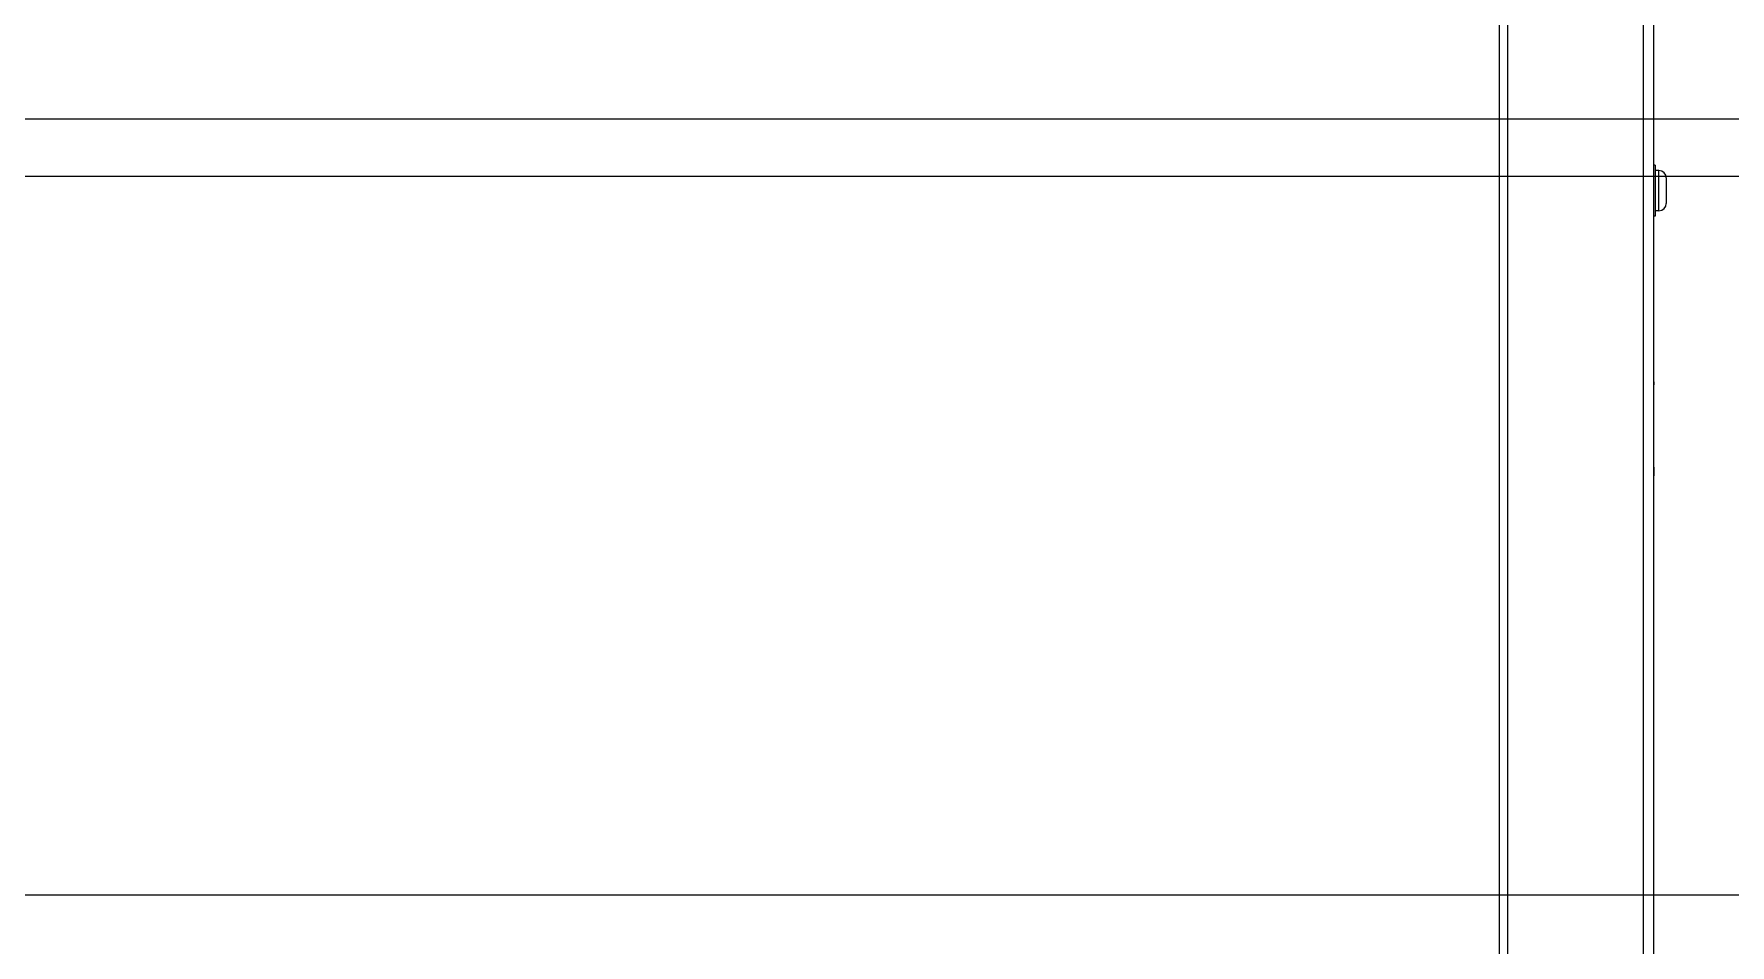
# Model space of a CAD drawing. Extents: x -76427 to 292734, y -42117 to 131250.
# Drawn here: x 13986 to 14577, y -37742 to -37425 of the extents above; entities that cross this region are included whole.
import ezdxf
from ezdxf.xclip import XClip

# ---------------------------------------------------------------- set-up
doc = ezdxf.new("R2010")
doc.units = 0
doc.header["$LTSCALE"] = 10
doc.header["$XCLIPFRAME"] = 2
for name, color, linetype in [('TPH12-SEC-@E$0$KABE1', 252, 'Continuous'), ('TPH12-SEC-@E$0$KABE3', 252, 'Continuous'), ('TPH12-SEC-@E$0$SIAGE1', 252, 'Continuous')]:
    doc.layers.add(name, color=color, linetype=linetype)
doc.layers.add('XFM7P10PV$0$PV-EQ(50K)', color=252, linetype='Continuous', lineweight=9)
doc.layers.add('XFM7P10PV-200K$0$PV-EQ(50K)', color=22, linetype='Continuous', lineweight=9)

# ---------------------------------------------------------------- blocks, each defined once
blk = doc.blocks.new('TPH12-SEC-@E')
at = {"layer": 'TPH12-SEC-@E$0$KABE1'}
blk.add_line((38500, 384830), (46900, 384830), dxfattribs=at)
at = {"layer": 'TPH12-SEC-@E$0$KABE3'}
blk.add_line((37720, 385080), (47650, 385080), dxfattribs=at)
at = {"layer": 'TPH12-SEC-@E$0$SIAGE1'}
blk.add_line((37700, 385100), (47650, 385100), dxfattribs=at)
blk = doc.blocks.new('XFM7P10PV-200K$0$A$Cf6a59fa3')
for p, q in [((2800.75, 175.75), (2800.75, 1890.25)), ((2803.5, 1891.68), (2803.5, 174.32)), ((2850.95, 216.5), (2850.95, 1849.5)), ((2854.45, 216.5), (2854.45, 1849.5)), ((2854.95, 1298.9), (2854.45, 1298.9)), ((2854.95, 1298.9), (2854.95, 1281.1)), ((2856.29, 1297), (2854.95, 1297)), ((2856.29, 1283), (2856.29, 1297)), ((2858.85, 1294.44), (2858.85, 1285.56)), ((2856.29, 1283), (2854.95, 1283)), ((2854.95, 1281.1), (2854.45, 1281.1)), ((2854.45, 1228.83), (2854.54, 1228.83)), ((2854.54, 1178.83), (2854.54, 1228.83)), ((2854.54, 1223.83), (2854.55, 1223.83)), ((2854.54, 1223.74), (2854.55, 1223.74)), ((2854.54, 1223.47), (2854.55, 1223.47)), ((2854.55, 1223.47), (2854.55, 1223.74)), ((2854.55, 1223.47), (2854.55, 1222.47)), ((2854.54, 1222.47), (2854.55, 1222.47)), ((2854.55, 1193.83), (2854.55, 1222.47)), ((2854.54, 1193.83), (2854.55, 1193.83)), ((2854.55, 1193.83), (2854.55, 1190.83)), ((2854.54, 1190.83), (2854.55, 1190.83)), ((2854.54, 1187.27), (2854.55, 1187.27)), ((2854.54, 1187.19), (2854.55, 1187.19)), ((2854.55, 1187.27), (2854.55, 1190.83)), ((2854.55, 1185.88), (2854.55, 1187.19)), ((2854.54, 1185.88), (2854.55, 1185.88)), ((2854.45, 1178.83), (2854.54, 1178.83))]:
    blk.add_line(p, q)
for centre, start, end in [((2856.29, 1294.44), 0, 90), ((2856.29, 1285.56), 270, 0)]:
    blk.add_arc(centre, 2.56, start, end)
for points in [[(2854.55, 1223.74), (2854.55, 1223.8), (2854.55, 1223.83)], [(2854.55, 1187.19), (2854.55, 1187.22), (2854.55, 1187.27)]]:
    blk.add_open_spline(points, degree=2)
blk = doc.blocks.new('XFM7P10PV-200K')
at = {"layer": 'XFM7P10PV-200K$0$PV-EQ(50K)'}
blk.add_blockref('XFM7P10PV-200K$0$A$Cf6a59fa3', (11695.6, -38769.63), dxfattribs=at)
blk = doc.blocks.new('XFM7P10PV$0$A$Cf6a59fa3')
for p, q in [((2800.75, 175.75), (2800.75, 1890.25)), ((2803.5, 1891.68), (2803.5, 174.32)), ((2850.95, 216.5), (2850.95, 1849.5)), ((2854.45, 216.5), (2854.45, 1849.5)), ((2854.95, 1298.9), (2854.45, 1298.9)), ((2854.95, 1298.9), (2854.95, 1281.1)), ((2856.29, 1297), (2854.95, 1297)), ((2856.29, 1283), (2856.29, 1297)), ((2858.85, 1294.44), (2858.85, 1285.56)), ((2856.29, 1283), (2854.95, 1283)), ((2854.95, 1281.1), (2854.45, 1281.1)), ((2854.45, 1228.83), (2854.54, 1228.83)), ((2854.54, 1178.83), (2854.54, 1228.83)), ((2854.54, 1223.83), (2854.55, 1223.83)), ((2854.54, 1223.74), (2854.55, 1223.74)), ((2854.54, 1223.47), (2854.55, 1223.47)), ((2854.55, 1223.47), (2854.55, 1223.74)), ((2854.55, 1223.47), (2854.55, 1222.47)), ((2854.54, 1222.47), (2854.55, 1222.47)), ((2854.55, 1193.83), (2854.55, 1222.47)), ((2854.54, 1193.83), (2854.55, 1193.83)), ((2854.55, 1193.83), (2854.55, 1190.83)), ((2854.54, 1190.83), (2854.55, 1190.83)), ((2854.54, 1187.27), (2854.55, 1187.27)), ((2854.54, 1187.19), (2854.55, 1187.19)), ((2854.55, 1187.27), (2854.55, 1190.83)), ((2854.55, 1185.88), (2854.55, 1187.19)), ((2854.54, 1185.88), (2854.55, 1185.88)), ((2854.45, 1178.83), (2854.54, 1178.83))]:
    blk.add_line(p, q)
for centre, start, end in [((2856.29, 1294.44), 0, 90), ((2856.29, 1285.56), 270, 0)]:
    blk.add_arc(centre, 2.56, start, end)
for points in [[(2854.55, 1223.74), (2854.55, 1223.8), (2854.55, 1223.83)], [(2854.55, 1187.19), (2854.55, 1187.22), (2854.55, 1187.27)]]:
    blk.add_open_spline(points, degree=2)
blk = doc.blocks.new('XFM7P10PV')
at = {"layer": 'XFM7P10PV$0$PV-EQ(50K)'}
blk.add_blockref('XFM7P10PV$0$A$Cf6a59fa3', (11695.6, -38769.63), dxfattribs=at)

msp = doc.modelspace()

# ---------------------------------------------------------------- block references
for name in ['XFM7P10PV', 'XFM7P10PV-200K']:
    msp.add_blockref(name, (0, 0))
ref = msp.add_blockref('TPH12-SEC-@E', (-29200, -422554.63))
XClip(ref).set_block_clipping_path([(33964.7926547826, 380750.0000000001), (50300, 392150)])

doc.saveas('drawing.dxf')
